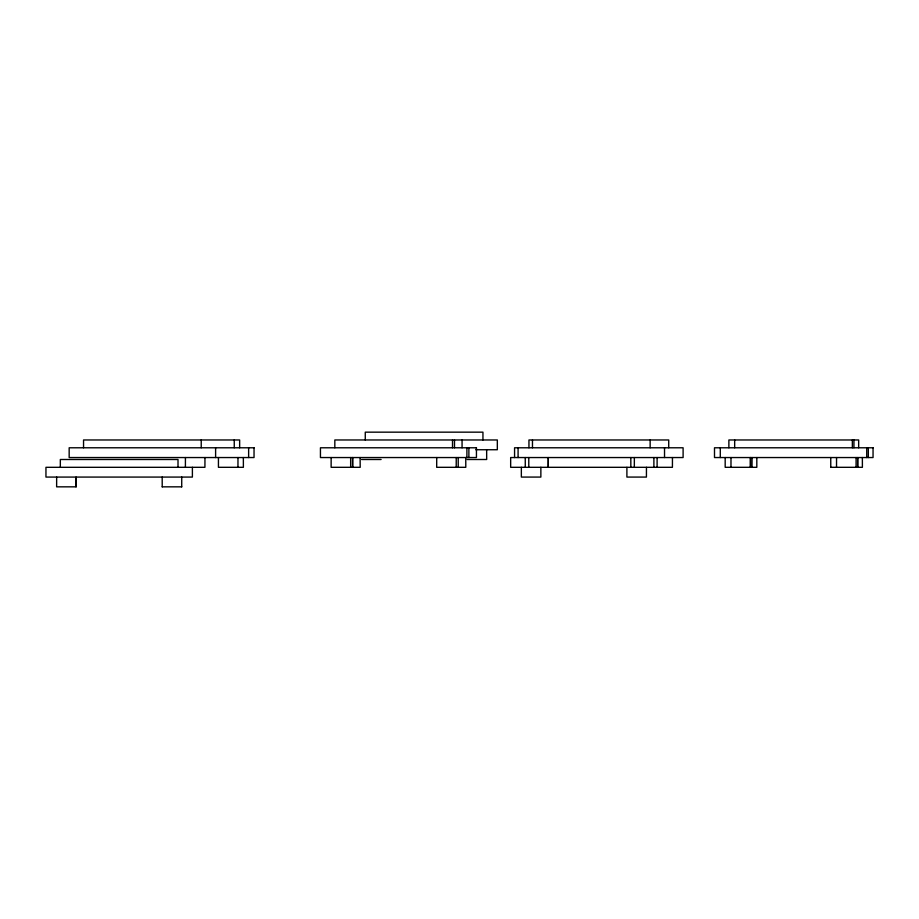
<?xml version="1.0" encoding="UTF-8"?>
<svg xmlns="http://www.w3.org/2000/svg" width="919" height="919" viewBox="0 0 919 919"><rect width="100%" height="100%" fill="white"/><g stroke="black" fill="none" stroke-linecap="round" stroke-linejoin="round"><path stroke-width="1.38" d="M475.801 449.736L497.328 449.736L497.328 439.971L334.826 439.971L334.826 447.783M361.569 459.5L381.098 459.5M467.128 459.5L486.679 459.5L486.645 449.736M830.742 467.311L862.401 467.311L862.367 457.547M76.07 486.84L76.07 477.076L76.162 486.84L56.633 486.84L56.656 477.076M162.181 486.84L181.744 486.84M868.317 447.783L868.317 457.547M866.732 447.783L866.732 457.547M858.668 447.783L858.668 439.971L728.882 439.971L728.882 447.783M856.083 457.547L856.083 467.311M853.935 439.971L853.935 447.783M852.35 439.971L852.35 447.783M836.554 457.547L836.52 467.311M830.742 457.547L830.776 467.311M756.819 457.547L756.819 467.311L725.183 467.311L725.183 457.547M752.087 457.547L751.995 467.311M750.501 457.547L750.501 467.311M750.409 457.547L750.409 467.311M734.672 439.971L734.672 447.783M730.996 457.547L730.973 467.311M720.289 447.783L720.289 457.547M672.455 457.547L672.421 467.311L510.665 467.311L510.665 457.547L683.104 457.547L683.104 447.783L514.571 447.783L514.571 457.547M668.722 447.783L668.722 439.971L528.953 439.971L528.953 447.783M664.529 447.783L664.529 457.547M657.108 457.547L657.108 467.311M653.891 457.547L653.891 467.311M650.147 439.971L650.147 447.783M646.459 467.311L646.425 477.076L626.896 477.076L626.896 467.311M634.363 457.547L634.328 467.311M630.813 457.547L630.848 467.311M540.866 467.311L540.866 477.076L521.349 477.076L521.349 467.311M532.469 439.971L532.469 447.783M528.77 457.547L528.793 467.311M525.254 457.547L525.277 467.311M518.086 447.783L518.086 457.547M482.946 439.971L482.946 432.16L365.268 432.16L365.268 439.971M468.885 447.783L468.885 457.547M466.898 447.783L466.898 457.547M465.761 457.547L465.795 467.311L436.686 467.311L436.72 457.547M462.062 439.971L462.062 447.783M458.202 457.547L458.236 467.311M456.249 457.547L456.215 467.311M454.503 439.971L454.503 447.783M452.516 439.971L452.516 447.783M360.11 457.547L360.202 467.311L331.127 467.311L331.15 457.547M352.643 457.547L352.643 467.311M352.563 457.547L352.563 467.311M350.656 457.547L350.656 467.311M248.635 447.783L248.635 457.547M243.351 457.547L243.386 467.311L218.435 467.311L218.435 457.547M239.652 447.783L239.652 439.971L83.549 439.971L83.549 447.783M237.987 457.547L237.952 467.311M234.253 439.971L234.253 447.783M215.609 447.783L215.609 457.547M204.96 457.547L204.926 467.311L45.95 467.311L45.95 477.076L192.393 477.076L192.393 467.311M201.227 439.971L201.227 447.783M185.431 457.547L185.397 467.311M181.744 477.076L181.709 486.84M178.01 467.311L178.01 459.5L60.332 459.5L60.332 467.311M162.181 477.076L162.226 486.84M254.035 447.783L69.166 447.783L69.166 457.547L254.035 457.547L254.035 447.783M476.444 447.783L320.444 447.783L320.444 457.547L476.444 457.547L476.444 447.783M873.05 447.783L714.5 447.783L714.5 457.547L873.05 457.547L873.05 447.783M857.668 467.311L857.668 457.547L857.634 467.311M548.298 467.311L548.298 457.547L548.206 467.311"/></g></svg>
